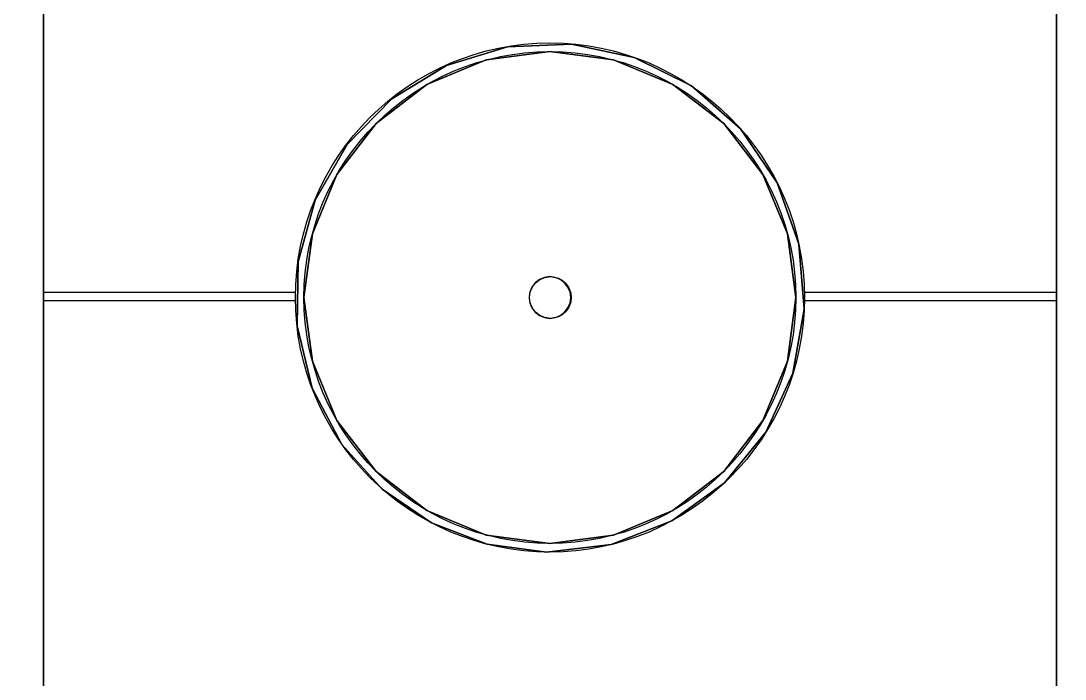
# Model space of a CAD drawing. Header units: millimetres. Extents: x -1 to 1223, y -741 to 23.
# Drawn here: x 422.4 to 772.9, y -520.4 to -299.4 of the extents above; entities that cross this region are included whole.
import ezdxf

# ---------------------------------------------------------------- set-up
doc = ezdxf.new("R2010")
doc.units = ezdxf.units.MM
for name, color, linetype in [('PQ_200_3D', 1, 'Continuous'), ('PQ_204_2D', 7, 'Continuous'), ('PQ_204_3D', 7, 'Continuous')]:
    doc.layers.add(name, color=color, linetype=linetype)

msp = doc.modelspace()

# ---------------------------------------------------------------- linework, layer by layer
at = {"layer": 'PQ_200_3D'}
for points in [[(1200, -721.37, 900.61), (1200, 0, 900.61), (0, 0, 900.61), (0, -721.37, 900.61)], [(0, -103.19, 649.81), (1200, -103.19, 649.81), (1200, -652.22, 649.81), (0, -652.22, 649.81)]]:
    msp.add_3dface(points, dxfattribs=at)
at = {"layer": 'PQ_204_2D'}
for p, q in [((430, -390.5), (514.57, -390.5)), ((685.43, -390.5), (770, -390.5)), ((430, -393.27), (514.56, -393.27)), ((685.44, -393.27), (770, -393.27))]:
    msp.add_line(p, q, dxfattribs=at)
msp.add_lwpolyline([(770, -659.6), (770, -95, 0.414214), (757.3, -82.3), (442.7, -82.3, 0.414214), (430, -95), (430, -659.6, 0.414214), (442.7, -672.3), (757.3, -672.3, 0.414214)], format="xyb", close=True, dxfattribs=at)
for centre, radius in [((600, -392.3), 85.45), ((600, -392.3), 82.55), ((600.15, -392.3), 7)]:
    msp.add_circle(centre, radius, dxfattribs=at)
at = {"layer": 'PQ_204_3D'}
for points, invisible_edges in [([(565.25, -314.42, 929.21), (585.81, -308.19, 929.21), (442.7, -82.3, 929.21), (430, -95, 929.21)], 14), ([(607.28, -307.27, 929.21), (628.3, -311.73, 929.21), (757.3, -82.3, 929.21), (442.7, -82.3, 929.21)], 10), ([(585.81, -308.19, 929.21), (607.28, -307.27, 929.21), (442.7, -82.3, 929.21)], 14), ([(628.3, -311.73, 929.21), (647.54, -321.29, 929.21), (770, -95, 929.21), (757.3, -82.3, 929.21)], 14), ([(546.9, -325.59, 929.21), (565.25, -314.42, 929.21), (430, -95, 929.21)], 14), ([(521.21, -359.61, 929.21), (531.9, -340.97, 929.21), (430, -95, 929.21)], 14), ([(515.5, -380.33, 929.21), (521.21, -359.61, 929.21), (430, -95, 929.21), (430, -659.6, 929.21)], 10), ([(546.9, -325.59, 929.21), (430, -95, 929.21), (531.9, -340.97, 929.21)], 3), ([(664, -335.68, 929.21), (770, -95, 929.21), (647.54, -321.29, 929.21)], 3), ([(770, -95, 929.21), (664, -335.68, 929.21), (676.27, -353.76, 929.21)], 13), ([(683.55, -374.37, 929.21), (770, -95, 929.21), (676.27, -353.76, 929.21)], 3), ([(685.36, -396.16, 929.21), (681.59, -417.69, 929.21), (770, -659.6, 929.21), (770, -95, 929.21)], 10), ([(770, -95, 929.21), (683.55, -374.37, 929.21), (685.36, -396.16, 929.21)], 13), ([(585.81, -308.19, 929.21), (565.25, -314.42, 929.21), (565.25, -314.42, 900.64), (585.81, -308.19, 900.64)], 10), ([(607.28, -307.27, 929.21), (585.81, -308.19, 929.21), (585.81, -308.19, 900.64), (607.28, -307.27, 900.64)], 10), ([(628.3, -311.73, 929.21), (607.28, -307.27, 929.21), (607.28, -307.27, 900.64), (628.3, -311.73, 900.64)], 10), ([(578.63, -312.56, 929.21), (596.65, -386.24, 929.21), (598.34, -385.54, 929.21), (600, -309.75, 929.21)], 5), ([(600, -309.75, 900.64), (578.63, -312.56, 900.64), (578.63, -312.56, 929.21), (600, -309.75, 929.21)], 2), ([(598.34, -385.54, 929.21), (600.15, -385.3, 929.21), (600, -309.75, 929.21)], 14), ([(600.15, -385.3, 929.21), (601.96, -385.54, 929.21), (621.37, -312.56, 929.21), (600, -309.75, 929.21)], 10), ([(600, -309.75, 900.64), (600, -309.75, 929.21), (621.37, -312.56, 929.21), (621.37, -312.56, 900.64)], 4), ([(647.54, -321.29, 929.21), (628.3, -311.73, 929.21), (628.3, -311.73, 900.64), (647.54, -321.29, 900.64)], 2), ([(565.25, -314.42, 929.21), (546.9, -325.59, 929.21), (546.9, -325.59, 900.64), (565.25, -314.42, 900.64)], 10), ([(558.73, -320.81, 929.21), (596.65, -386.24, 929.21), (578.63, -312.56, 929.21)], 3), ([(578.63, -312.56, 900.64), (558.73, -320.81, 900.64), (558.73, -320.81, 929.21), (578.63, -312.56, 929.21)], 10), ([(641.28, -320.81, 929.21), (621.37, -312.56, 929.21), (601.96, -385.54, 929.21), (603.65, -386.24, 929.21)], 10), ([(641.28, -320.81, 900.64), (621.37, -312.56, 900.64), (621.37, -312.56, 929.21), (641.28, -320.81, 929.21)], 10), ([(595.2, -387.35, 929.21), (596.65, -386.24, 929.21), (558.73, -320.81, 929.21), (541.63, -333.93, 929.21)], 10), ([(558.73, -320.81, 900.64), (541.63, -333.93, 900.64), (541.63, -333.93, 929.21), (558.73, -320.81, 929.21)], 10), ([(658.37, -333.93, 929.21), (641.28, -320.81, 929.21), (603.65, -386.24, 929.21), (605.1, -387.35, 929.21)], 10), ([(658.37, -333.93, 900.64), (641.28, -320.81, 900.64), (641.28, -320.81, 929.21), (658.37, -333.93, 929.21)], 10), ([(664, -335.68, 929.21), (647.54, -321.29, 929.21), (647.54, -321.29, 900.64), (664, -335.68, 900.64)], 8), ([(546.9, -325.59, 929.21), (531.9, -340.97, 929.21), (531.9, -340.97, 900.64), (546.9, -325.59, 900.64)], 10), ([(594.09, -388.8, 929.21), (595.2, -387.35, 929.21), (541.63, -333.93, 929.21), (528.51, -351.03, 929.21)], 10), ([(541.63, -333.93, 900.64), (528.51, -351.03, 900.64), (528.51, -351.03, 929.21), (541.63, -333.93, 929.21)], 10), ([(671.49, -351.03, 929.21), (658.37, -333.93, 929.21), (605.1, -387.35, 929.21), (606.21, -388.8, 929.21)], 10), ([(671.49, -351.03, 900.64), (658.37, -333.93, 900.64), (658.37, -333.93, 929.21), (671.49, -351.03, 929.21)], 10), ([(676.27, -353.76, 929.21), (664, -335.68, 929.21), (664, -335.68, 900.64), (676.27, -353.76, 900.64)], 10), ([(531.9, -340.97, 929.21), (521.21, -359.61, 929.21), (521.21, -359.61, 900.64), (531.9, -340.97, 900.64)], 10), ([(593.39, -390.49, 929.21), (594.09, -388.8, 929.21), (528.51, -351.03, 929.21), (520.26, -370.93, 929.21)], 10), ([(528.51, -351.03, 900.64), (520.26, -370.93, 900.64), (520.26, -370.93, 929.21), (528.51, -351.03, 929.21)], 10), ([(679.74, -370.93, 929.21), (671.49, -351.03, 929.21), (606.21, -388.8, 929.21), (606.91, -390.49, 929.21)], 10), ([(679.74, -370.93, 900.64), (671.49, -351.03, 900.64), (671.49, -351.03, 929.21), (679.74, -370.93, 929.21)], 10), ([(683.55, -374.37, 929.21), (676.27, -353.76, 929.21), (676.27, -353.76, 900.64), (683.55, -374.37, 900.64)], 10), ([(521.21, -359.61, 929.21), (515.5, -380.33, 929.21), (515.5, -380.33, 900.64), (521.21, -359.61, 900.64)], 10), ([(593.15, -392.3, 929.21), (593.39, -390.49, 929.21), (520.26, -370.93, 929.21), (517.45, -392.3, 929.21)], 10), ([(517.45, -392.3, 929.21), (520.26, -370.93, 929.21), (520.26, -370.93, 900.64), (517.45, -392.3, 900.64)], 10), ([(682.55, -392.3, 929.21), (679.74, -370.93, 929.21), (606.91, -390.49, 929.21), (607.15, -392.3, 929.21)], 10), ([(682.55, -392.3, 900.64), (679.74, -370.93, 900.64), (679.74, -370.93, 929.21), (682.55, -392.3, 929.21)], 10), ([(685.36, -396.16, 929.21), (683.55, -374.37, 929.21), (683.55, -374.37, 900.64), (685.36, -396.16, 900.64)], 10), ([(515.14, -401.81, 929.21), (515.5, -380.33, 929.21), (430, -659.6, 929.21)], 14), ([(515.5, -380.33, 929.21), (515.14, -401.81, 929.21), (515.14, -401.81, 900.64), (515.5, -380.33, 900.64)], 10), ([(598.17, -385.54, 927.62), (596.48, -386.24, 927.62), (595.03, -387.35, 927.62), (593.22, -390.49, 927.62)], 12), ([(601.79, -385.54, 927.62), (598.17, -385.54, 927.62), (593.22, -390.49, 927.62), (606.04, -395.8, 927.62)], 15), ([(599.98, -385.3, 927.62), (598.17, -385.54, 927.62), (601.79, -385.54, 927.62)], 2), ([(606.04, -395.8, 927.62), (606.74, -394.11, 927.62), (606.04, -388.8, 927.62), (601.79, -385.54, 927.62)], 14), ([(604.93, -387.35, 927.62), (603.48, -386.24, 927.62), (601.79, -385.54, 927.62), (606.04, -388.8, 927.62)], 4), ([(593.22, -390.49, 927.62), (595.03, -387.35, 927.62), (593.92, -388.8, 927.62)], 1), ([(606.74, -394.11, 927.62), (606.98, -392.3, 927.62), (606.74, -390.49, 927.62), (606.04, -388.8, 927.62)], 8), ([(520.26, -413.67, 929.21), (593.39, -394.11, 929.21), (593.15, -392.3, 929.21), (517.45, -392.3, 929.21)], 5), ([(517.45, -392.3, 900.64), (520.26, -413.67, 900.64), (520.26, -413.67, 929.21), (517.45, -392.3, 929.21)], 10), ([(593.22, -390.49, 927.62), (592.98, -392.3, 927.62), (593.22, -394.11, 927.62)], 12), ([(606.04, -395.8, 927.62), (593.22, -390.49, 927.62), (593.22, -394.11, 927.62), (598.17, -399.06, 927.62)], 15), ([(679.74, -413.67, 929.21), (682.55, -392.3, 929.21), (606.91, -394.11, 929.21), (606.21, -395.8, 929.21)], 10), ([(682.55, -392.3, 929.21), (607.15, -392.3, 929.21), (606.91, -394.11, 929.21)], 13), ([(682.55, -392.3, 929.21), (679.74, -413.67, 929.21), (679.74, -413.67, 900.64), (682.55, -392.3, 900.64)], 10), ([(528.51, -433.57, 929.21), (594.09, -395.8, 929.21), (593.39, -394.11, 929.21), (520.26, -413.67, 929.21)], 5), ([(541.63, -450.67, 929.21), (595.2, -397.25, 929.21), (594.09, -395.8, 929.21), (528.51, -433.57, 929.21)], 5), ([(593.22, -394.11, 927.62), (593.92, -395.8, 927.62), (595.03, -397.25, 927.62), (598.17, -399.06, 927.62)], 12), ([(606.04, -395.8, 927.62), (598.17, -399.06, 927.62), (603.48, -398.36, 927.62), (604.93, -397.25, 927.62)], 3), ([(671.49, -433.57, 929.21), (679.74, -413.67, 929.21), (606.21, -395.8, 929.21), (605.1, -397.25, 929.21)], 10), ([(595.2, -397.25, 929.21), (541.63, -450.67, 929.21), (558.73, -463.79, 929.21)], 13), ([(596.65, -398.36, 929.21), (595.2, -397.25, 929.21), (558.73, -463.79, 929.21), (578.63, -472.04, 929.21)], 10), ([(578.63, -472.04, 929.21), (600, -474.85, 929.21), (598.34, -399.06, 929.21), (596.65, -398.36, 929.21)], 10), ([(598.17, -399.06, 927.62), (595.03, -397.25, 927.62), (596.48, -398.36, 927.62)], 1), ([(598.17, -399.06, 927.62), (599.98, -399.3, 927.62), (601.79, -399.06, 927.62), (603.48, -398.36, 927.62)], 8), ([(600, -474.85, 929.21), (621.37, -472.04, 929.21), (600.15, -399.3, 929.21), (598.34, -399.06, 929.21)], 10), ([(621.37, -472.04, 929.21), (641.28, -463.79, 929.21), (601.96, -399.06, 929.21), (600.15, -399.3, 929.21)], 10), ([(641.28, -463.79, 929.21), (658.37, -450.67, 929.21), (603.65, -398.36, 929.21), (601.96, -399.06, 929.21)], 10), ([(658.37, -450.67, 929.21), (671.49, -433.57, 929.21), (605.1, -397.25, 929.21), (603.65, -398.36, 929.21)], 10), ([(685.36, -396.16, 900.64), (681.59, -417.69, 900.64), (681.59, -417.69, 929.21), (685.36, -396.16, 929.21)], 10), ([(520.14, -422.7, 929.21), (515.14, -401.81, 929.21), (430, -659.6, 929.21)], 14), ([(515.14, -401.81, 929.21), (520.14, -422.7, 929.21), (520.14, -422.7, 900.64), (515.14, -401.81, 900.64)], 10), ([(520.26, -413.67, 900.64), (528.51, -433.57, 900.64), (528.51, -433.57, 929.21), (520.26, -413.67, 929.21)], 10), ([(671.49, -433.57, 900.64), (679.74, -413.67, 900.64), (679.74, -413.67, 929.21), (671.49, -433.57, 929.21)], 10), ([(672.48, -437.56, 929.21), (770, -659.6, 929.21), (681.59, -417.69, 929.21)], 3), ([(681.59, -417.69, 900.64), (672.48, -437.56, 900.64), (672.48, -437.56, 929.21), (681.59, -417.69, 929.21)], 10), ([(530.19, -441.69, 929.21), (520.14, -422.7, 929.21), (430, -659.6, 929.21)], 14), ([(520.14, -422.7, 929.21), (530.19, -441.69, 929.21), (530.19, -441.69, 900.64), (520.14, -422.7, 900.64)], 8), ([(528.51, -433.57, 900.64), (541.63, -450.67, 900.64), (541.63, -450.67, 929.21), (528.51, -433.57, 929.21)], 10), ([(658.37, -450.67, 900.64), (671.49, -433.57, 900.64), (671.49, -433.57, 929.21), (658.37, -450.67, 929.21)], 10), ([(658.63, -454.46, 929.21), (770, -659.6, 929.21), (672.48, -437.56, 929.21)], 3), ([(658.63, -454.46, 929.21), (672.48, -437.56, 929.21), (672.48, -437.56, 900.64), (658.63, -454.46, 900.64)], 10), ([(530.19, -441.69, 929.21), (430, -659.6, 929.21), (543.65, -456.59, 929.21)], 3), ([(530.19, -441.69, 900.64), (530.19, -441.69, 929.21), (543.65, -456.59, 929.21), (543.65, -456.59, 900.64)], 4), ([(541.63, -450.67, 900.64), (558.73, -463.79, 900.64), (558.73, -463.79, 929.21), (541.63, -450.67, 929.21)], 10), ([(641.28, -463.79, 900.64), (658.37, -450.67, 900.64), (658.37, -450.67, 929.21), (641.28, -463.79, 929.21)], 10), ([(770, -659.6, 929.21), (658.63, -454.46, 929.21), (640.94, -467.3, 929.21)], 13), ([(640.94, -467.3, 929.21), (658.63, -454.46, 929.21), (658.63, -454.46, 900.64), (640.94, -467.3, 900.64)], 10), ([(560.21, -467.94, 929.21), (543.65, -456.59, 929.21), (430, -659.6, 929.21), (442.7, -672.3, 929.21)], 14), ([(560.21, -467.94, 900.64), (543.65, -456.59, 900.64), (543.65, -456.59, 929.21), (560.21, -467.94, 929.21)], 10), ([(558.73, -463.79, 900.64), (578.63, -472.04, 900.64), (578.63, -472.04, 929.21), (558.73, -463.79, 929.21)], 10), ([(621.37, -472.04, 900.64), (641.28, -463.79, 900.64), (641.28, -463.79, 929.21), (621.37, -472.04, 929.21)], 10), ([(578.96, -475.12, 929.21), (560.21, -467.94, 929.21), (442.7, -672.3, 929.21)], 14), ([(560.21, -467.94, 929.21), (578.96, -475.12, 929.21), (578.96, -475.12, 900.64), (560.21, -467.94, 900.64)], 10), ([(640.94, -467.3, 929.21), (620.57, -475.24, 929.21), (757.3, -672.3, 929.21)], 14), ([(620.57, -475.24, 929.21), (640.94, -467.3, 929.21), (640.94, -467.3, 900.64), (620.57, -475.24, 900.64)], 10), ([(757.3, -672.3, 929.21), (769.57, -662.89, 929.21), (770, -659.6, 929.21), (640.94, -467.3, 929.21)], 13), ([(600, -474.85, 929.21), (578.63, -472.04, 929.21), (578.63, -472.04, 900.64), (600, -474.85, 900.64)], 2), ([(600, -474.85, 900.64), (621.37, -472.04, 900.64), (621.37, -472.04, 929.21), (600, -474.85, 929.21)], 2), ([(598.86, -477.74, 929.21), (578.96, -475.12, 929.21), (442.7, -672.3, 929.21), (757.3, -672.3, 929.21)], 10), ([(578.96, -475.12, 929.21), (598.86, -477.74, 929.21), (598.86, -477.74, 900.64), (578.96, -475.12, 900.64)], 8), ([(757.3, -672.3, 929.21), (620.57, -475.24, 929.21), (598.86, -477.74, 929.21)], 13), ([(598.86, -477.74, 929.21), (620.57, -475.24, 929.21), (620.57, -475.24, 900.64), (598.86, -477.74, 900.64)], 2)]:
    msp.add_3dface(points, dxfattribs=dict(at, invisible_edges=invisible_edges))
for points in [[(430, -659.6, 900.64), (430, -659.6, 929.21), (430, -95, 929.21), (430, -95, 900.64)], [(770, -95, 900.64), (770, -95, 929.21), (770, -659.6, 929.21), (770, -659.6, 900.64)]]:
    msp.add_3dface(points, dxfattribs=at)

doc.saveas('drawing.dxf')
